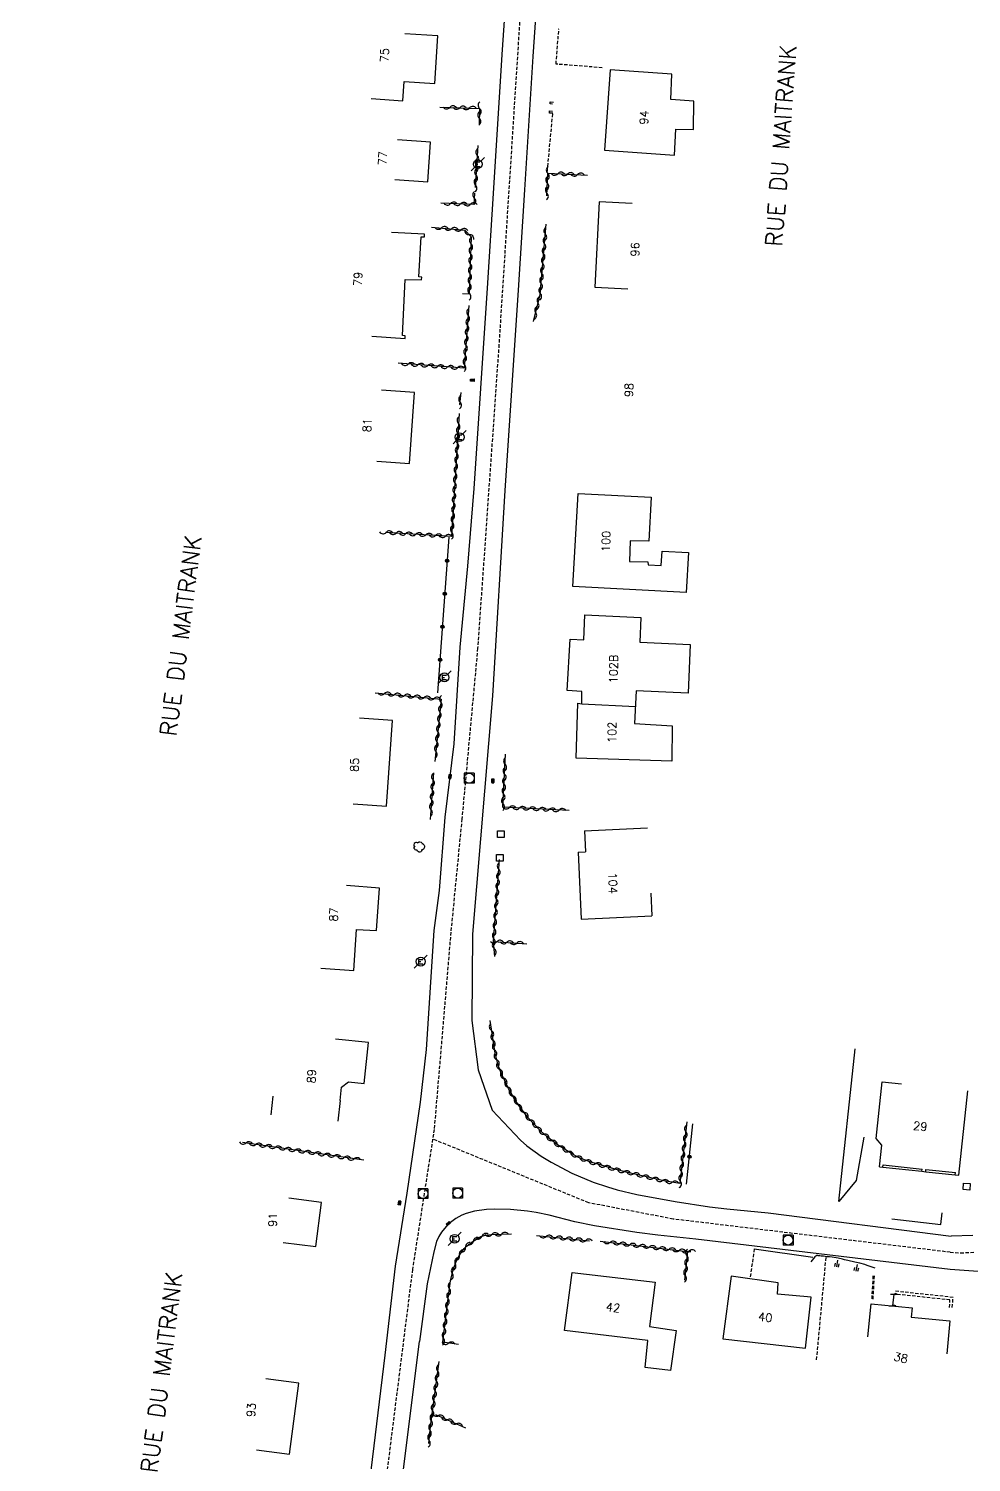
# Model space of a CAD drawing. Header units: millimetres. Extents: x 254000 to 255000, y 44000 to 45000.
# Drawn here: x 254572.9 to 254715.3, y 44261.1 to 44477.7 of the extents above; entities that cross this region are included whole.
import ezdxf
from ezdxf.enums import TextEntityAlignment as Align

# ---------------------------------------------------------------- set-up
doc = ezdxf.new("R2010")
doc.units = ezdxf.units.MM
doc.linetypes.add('DASHED', pattern=[0.75, 0.5, -0.25])
doc.layers.get('0').update_dxf_attribs({"linetype": 'CONTINUOUS'})
for name, color, linetype in [('W0001', 6, 'DASHED'), ('W0008', 7, 'CONTINUOUS'), ('W0100', 7, 'CONTINUOUS'), ('W0105', 7, 'CONTINUOUS'), ('W0112', 1, 'DASHED'), ('W0211', 2, 'CONTINUOUS'), ('W0300', 7, 'CONTINUOUS'), ('W0310', 3, 'CONTINUOUS'), ('W0322', 7, 'CONTINUOUS'), ('W0400', 7, 'CONTINUOUS'), ('W0420', 7, 'CONTINUOUS'), ('W0471', 7, 'CONTINUOUS'), ('W0989', 7, 'CONTINUOUS'), ('W0991', 7, 'CONTINUOUS'), ('W1102', 7, 'CONTINUOUS')]:
    doc.layers.add(name, color=color, linetype=linetype)
doc.styles.get("Standard").update_dxf_attribs({"font": 'romans.shx', "width": 0.85})

# ---------------------------------------------------------------- blocks, each defined once
blk = doc.blocks.new('t211o')
at = {"color": 0, "linetype": 'Continuous'}
for p, q in [((-0.29, 0.5), (-0.29, 0)), ((0, 1), (0, 0)), ((0.29, 0.5), (0.29, 0))]:
    blk.add_line(p, q, dxfattribs=at)
blk = doc.blocks.new('t112o')
at = {"color": 0, "linetype": 'Continuous'}
for p, q in [((-0.5, 0.5), (0.5, 0.5)), ((-0.5, -0.5), (-0.5, 0.5)), ((0.5, 0.5), (0.5, -0.5)), ((0.5, -0.5), (-0.5, -0.5))]:
    blk.add_line(p, q, dxfattribs=at)
blk = doc.blocks.new('T420')
for p, q in [((0.75, 0.75), (-0.75, 0.75)), ((-0.75, 0.75), (-0.75, -0.75)), ((0.75, 0.75), (0.75, -0.75)), ((0.75, -0.75), (-0.75, -0.75))]:
    blk.add_line(p, q)
blk.add_ellipse((0, 0), major_axis=(-0.53, 0.53), ratio=1, start_param=3.926991, end_param=10.210176)
blk = doc.blocks.new('t105o')
for p, q in [((-0.5, 0), (0.5, 0)), ((0.5, 0), (0.2, 0.1)), ((0.5, 0), (0.2, -0.1))]:
    blk.add_line(p, q)
blk = doc.blocks.new('t310o')
at = {"color": 0, "linetype": 'Continuous'}
for centre, start, end in [((-0.5, 0.38), 216.8699, 323.1304), ((0.5, -0.37), 36.8699, 143.1303)]:
    blk.add_arc(centre, 0.625, start, end, dxfattribs=at)
blk = doc.blocks.new('t322o')
at = {"color": 0, "linetype": 'Continuous'}
for radius in [0.25, 0.15]:
    blk.add_circle((0, 0), radius, dxfattribs=at)
blk = doc.blocks.new('T400')
for p, q in [((-0.15, 0.3), (0.15, 0.3)), ((-0.15, -0.25), (-0.15, 0.3)), ((-0.15, 0.15), (0.15, 0.15)), ((-0.15, 0), (0.15, 0)), ((0.15, 0.3), (0.15, -0.25)), ((-0.15, -0.15), (0.15, -0.15)), ((-0.15, -0.25), (-0.15, -0.3)), ((-0.15, -0.3), (0.15, -0.3)), ((0.15, -0.3), (0.15, -0.25))]:
    blk.add_line(p, q)
blk = doc.blocks.new('T471')
for p, q in [((-0.333334, 0.333334), (-0.333334, -0.333334)), ((-0.333334, 0.333334), (0.333334, 0.333334)), ((-0.333334, 0), (0, 0)), ((0.500001, 0.500001), (1.000002, 1.000002)), ((-0.500001, -0.500001), (-1.000002, -1.000002)), ((-0.333334, -0.333334), (0.333334, -0.333334))]:
    blk.add_line(p, q)
blk.add_ellipse((0, 0), major_axis=(0.471405, 0.471405), ratio=1, start_param=5.4977871438, end_param=11.780972451)
blk = doc.blocks.new('T300')
for p, q in [((-0.8, 0.51), (-0.86, 0.34)), ((-0.86, 0.34), (-0.86, 0.17)), ((-0.86, 0.17), (-0.74, 0.06)), ((-0.69, 0.63), (-0.8, 0.51)), ((-0.8, -0.06), (-0.74, 0.06)), ((-0.74, 0.06), (-0.69, 0.11)), ((-0.57, 0.69), (-0.69, 0.63)), ((-0.46, 0.69), (-0.57, 0.69)), ((-0.29, 0.63), (-0.46, 0.69)), ((-0.29, 0.63), (-0.17, 0.74)), ((-0.23, 0.57), (-0.29, 0.63)), ((-0.17, 0.74), (-0.06, 0.8)), ((-0.06, 0.8), (0.06, 0.8)), ((0.06, 0.8), (0.23, 0.74)), ((0.23, 0.74), (0.34, 0.63)), ((0.34, 0.63), (0.4, 0.51)), ((0.46, 0.46), (0.34, 0.46)), ((0.4, 0.51), (0.4, 0.46)), ((0.57, 0.4), (0.46, 0.46)), ((0.57, 0.4), (0.69, 0.29)), ((0.69, 0.29), (0.74, 0.17)), ((0.74, 0.06), (0.69, -0.17)), ((0.74, 0.17), (0.74, 0.06)), ((-0.8, -0.17), (-0.8, -0.06)), ((-0.8, -0.23), (-0.8, -0.17)), ((-0.74, -0.34), (-0.8, -0.23)), ((-0.69, -0.4), (-0.74, -0.34)), ((-0.51, -0.46), (-0.69, -0.4)), ((-0.4, -0.46), (-0.51, -0.46)), ((-0.4, -0.46), (-0.34, -0.46)), ((-0.34, -0.46), (-0.34, -0.4)), ((-0.34, -0.51), (-0.34, -0.46)), ((-0.29, -0.63), (-0.34, -0.51)), ((-0.17, -0.74), (-0.29, -0.63)), ((-0.06, -0.8), (-0.17, -0.74)), ((0.06, -0.8), (-0.06, -0.8)), ((0.17, -0.74), (0.06, -0.8)), ((0.23, -0.69), (0.17, -0.74)), ((0.29, -0.46), (0.23, -0.46)), ((0.29, -0.63), (0.23, -0.69)), ((0.46, -0.4), (0.29, -0.46)), ((0.34, -0.51), (0.29, -0.63)), ((0.34, -0.51), (0.34, -0.46)), ((0.57, -0.34), (0.46, -0.4)), ((0.63, -0.29), (0.57, -0.34)), ((0.69, -0.17), (0.63, -0.29))]:
    blk.add_line(p, q)

msp = doc.modelspace()

# ---------------------------------------------------------------- linework, layer by layer
at = {"layer": 'W0001'}
msp.add_lwpolyline([(254648.6, 44503.38), (254643.9, 44429.99), (254640.68, 44384.1), (254638.3, 44358.33), (254636.63, 44341.23), (254634.11, 44311.43), (254630.83, 44290.27), (254626.54, 44256.27), (254621.91, 44220.06), (254618.12, 44190.88), (254614.59, 44161.65), (254609.76, 44127.12), (254607.62, 44112.31, -0.02806), (254602.29, 44085.95, -0.002549), (254596.74, 44065.13, -0.028798), (254587.58, 44037.81, 0.00953), (254580.09, 44018.02), (254572.86, 44000)], format="xyb", dxfattribs=at)
for points in [[(254712.08, 44292.87), (254670.22, 44297.89), (254657.46, 44300.34), (254633.88, 44309.98)], [(254712.08, 44292.87), (254713.64, 44292.79), (254715.81, 44292.88)]]:
    msp.add_lwpolyline(points, dxfattribs=at)
at = {"layer": 'W0008'}
for points in [[(254650.48, 44573.29), (254649.67, 44560.43), (254648.95, 44542.8), (254647.66, 44522.97), (254646.26, 44503.55), (254645.19, 44486.27), (254644.34, 44473.81), (254643.09, 44453.62), (254642.1, 44438.48), (254640.13, 44408.24), (254639.16, 44396.49), (254637.98, 44384.26)], [(254655.16, 44573), (254654.35, 44560.19), (254653.64, 44542.55), (254652.35, 44522.65), (254650.94, 44503.24), (254649.87, 44485.96), (254649.02, 44473.5), (254647.78, 44453.32), (254646.78, 44438.17), (254644.81, 44407.95), (254642.95, 44376.92), (254639.88, 44340.91)], [(254637.98, 44384.26), (254637.08, 44369.65), (254635.7, 44358.58), (254634.86, 44347.49), (254634.06, 44341.49), (254632.89, 44323.48), (254631.98, 44315.53), (254629.99, 44301.82), (254628.24, 44290.79), (254626.66, 44277.34), (254623.07, 44247.88), (254620.43, 44228.55), (254618.93, 44216.98), (254616.7, 44200.53), (254614.69, 44183.53), (254614.67, 44183.48)], [(254639.88, 44340.91), (254639.8, 44327.86), (254640.77, 44320.45), (254642.86, 44314.34), (254647.17, 44309.79), (254648.13, 44308.93), (254650.27, 44307.39), (254651.81, 44306.47), (254654.93, 44304.83), (254658.12, 44303.48), (254660.28, 44302.73), (254661.75, 44302.29), (254664.73, 44301.58), (254670.52, 44300.53), (254675.72, 44299.74), (254678.33, 44299.43)], [(254667.91, 44295.47), (254664.71, 44295.88), (254658.33, 44296.87), (254655.38, 44297.49), (254651.48, 44298.46), (254649.51, 44298.89), (254648.23, 44299.08), (254645.67, 44299.31), (254643.25, 44299.39), (254642.04, 44299.33), (254640.22, 44299.07), (254638.93, 44298.72), (254638.31, 44298.46), (254637.41, 44297.99), (254636.2, 44297.07), (254635.2, 44295.93), (254634.8, 44295.27), (254634.46, 44294.5), (254634.06, 44292.94)], [(254678.33, 44299.43), (254684.55, 44298.83), (254712.24, 44295.29)], [(254703.27, 44297.9), (254710.65, 44297.08), (254710.87, 44298.81)], [(254712.08, 44290.29), (254673.62, 44294.84), (254667.91, 44295.47)], [(254715.48, 44295.39), (254712.24, 44295.29)], [(254634.06, 44292.94), (254633.08, 44288.08), (254631.88, 44279.38)], [(254722.6, 44289.52), (254712.08, 44290.29)], [(254607.62, 44099.38), (254609.13, 44107.09), (254610.44, 44114.4), (254610.38, 44114.04), (254613.69, 44137.99), (254616.95, 44160.18), (254619.57, 44181.55), (254620.73, 44191.28), (254624.38, 44219.14), (254627.01, 44240.42), (254631.88, 44279.38)]]:
    msp.add_lwpolyline(points, dxfattribs=at)
at = {"layer": 'W0100'}
for points in [[(254624.59, 44467.14), (254629.39, 44466.81), (254629.58, 44469.73), (254634.19, 44469.4), (254634.68, 44476.59), (254629.69, 44476.93)], [(254628.17, 44454.89), (254633.16, 44454.53), (254633.58, 44460.54), (254628.59, 44460.89)], [(254664.04, 44451.29), (254659.04, 44451.55), (254658.37, 44438.66), (254663.37, 44438.4)], [(254632.13, 44446.26), (254632.63, 44446.24), (254632.65, 44446.67), (254627.66, 44446.9)], [(254629.71, 44439.8), (254632.2, 44439.75), (254632.23, 44440.17), (254631.82, 44440.2), (254632.13, 44446.26)], [(254624.72, 44431.22), (254629.71, 44430.9), (254629.73, 44431.31), (254629.34, 44431.34), (254629.71, 44439.8)], [(254625.43, 44412.34), (254630.41, 44412), (254631.16, 44422.75), (254626.17, 44423.09)], [(254654.64, 44385.46), (254656.73, 44385.37), (254656.89, 44389.13), (254665.34, 44388.77), (254665.18, 44385.01), (254672.8, 44384.69)], [(254655.57, 44367.49), (254655.8, 44375.8), (254656.43, 44375.73), (254656.42, 44377.57), (254654.21, 44377.72), (254654.64, 44385.46)], [(254672.8, 44384.68), (254672.8, 44384.68), (254672.5, 44377.31), (254664.63, 44377.69), (254664.38, 44372.75), (254670.09, 44372.39), (254670.04, 44367.05), (254655.57, 44367.49)], [(254621.9, 44360.6), (254626.89, 44360.24), (254627.82, 44373.19), (254622.83, 44373.55)], [(254656.84, 44356.52), (254666.35, 44356.97)], [(254656.84, 44356.52), (254656.99, 44353.35)], [(254655.87, 44353.29), (254656.99, 44353.35)], [(254655.87, 44353.29), (254656.34, 44343.19)], [(254616.99, 44335.77), (254621.98, 44335.44), (254622.4, 44341.64), (254625.38, 44341.46), (254625.84, 44347.88), (254620.86, 44348.25)], [(254666.82, 44347.1), (254666.98, 44343.69)], [(254656.34, 44343.19), (254666.98, 44343.69)], [(254619.9, 44315.79), (254620.11, 44317.83), (254621.18, 44318.59), (254623.54, 44318.35), (254624.19, 44324.55), (254619.21, 44325.06)], [(254701.38, 44305.79), (254701.72, 44309.06), (254700.87, 44310.05), (254701.78, 44318.61)], [(254701.78, 44318.61), (254704.72, 44318.3)], [(254609.5, 44313.65), (254609.77, 44316.47)], [(254619.9, 44315.79), (254619.55, 44312.69)], [(254713.36, 44304.52), (254714.71, 44317.24)], [(254701.38, 44305.79), (254701.91, 44305.73)], [(254701.91, 44305.73), (254701.95, 44306.06)], [(254701.91, 44305.73), (254707.8, 44305.11)], [(254701.95, 44306.06), (254707.83, 44305.44)], [(254707.8, 44305.11), (254707.83, 44305.44)], [(254707.8, 44305.11), (254708.38, 44305.04)], [(254708.38, 44305.04), (254708.41, 44305.38)], [(254708.38, 44305.04), (254712.82, 44304.57)], [(254708.41, 44305.38), (254712.85, 44304.91)], [(254712.82, 44304.57), (254712.85, 44304.91)], [(254712.82, 44304.57), (254713.36, 44304.52)], [(254611.3, 44294.37), (254616.26, 44293.74), (254617.11, 44300.41), (254612.15, 44301.04)], [(254703.56, 44286.56), (254703.37, 44284.76)], [(254699.65, 44280.08), (254700.11, 44285.06), (254706.3, 44284.48), (254706.17, 44283.07), (254712.03, 44282.52), (254711.57, 44277.54)], [(254607.29, 44263.02), (254612.25, 44262.36), (254613.66, 44273.1), (254608.7, 44273.75)]]:
    msp.add_lwpolyline(points, dxfattribs=at)
for points in [[(254660.68, 44471.49), (254659.85, 44459.33), (254670.44, 44458.59), (254670.63, 44462.49), (254673.27, 44462.44), (254673.33, 44466.75), (254669.87, 44466.98), (254670.01, 44470.79)], [(254655.05, 44393.44), (254655.88, 44407.49), (254666.92, 44406.94), (254666.53, 44400.29), (254663.7, 44400.34), (254663.61, 44397.2), (254666.39, 44397.15), (254666.44, 44396.7), (254668.42, 44396.59), (254668.57, 44398.79), (254672.52, 44398.58), (254672.2, 44392.52)], [(254653.78, 44281.03), (254654.96, 44289.82), (254667.48, 44288.37), (254666.62, 44281.64), (254670.65, 44281.05), (254669.84, 44275), (254665.98, 44275.49), (254666.39, 44279.53)], [(254677.74, 44279.82), (254690.21, 44278.37), (254691.09, 44286.09), (254685.97, 44286.52), (254686.06, 44288.27), (254678.96, 44289.24)]]:
    msp.add_lwpolyline(points, close=True, dxfattribs=at)
at = {"layer": 'W0112'}
for points in [[(254659.5, 44471.78), (254652.52, 44472.34), (254652.95, 44477.62), (254652.92, 44477.62)], [(254651.21, 44456.11), (254652.04, 44464.94), (254651.53, 44464.9), (254651.56, 44465.28), (254651.99, 44465.24)], [(254652.01, 44466.3), (254651.62, 44466.31), (254651.66, 44466.63), (254652.16, 44466.57)], [(254682.45, 44293.38), (254681.83, 44288.85)], [(254693.27, 44292.06), (254691.83, 44276.49)], [(254700.26, 44285.82), (254700.47, 44289.55)], [(254700.42, 44285.81), (254700.64, 44289.54)], [(254711.96, 44284.55), (254712.03, 44285.67), (254703.6, 44286.56)], [(254712.39, 44284.52), (254712.5, 44286.06), (254703.64, 44287)]]:
    msp.add_lwpolyline(points, dxfattribs=at)
at = {"layer": 'W0211'}
for points in [[(254695.24, 44300.52), (254697.69, 44323.62)], [(254699.04, 44310.24), (254697.84, 44303.71), (254695.24, 44300.52)], [(254700.74, 44290.48), (254699.52, 44290.89), (254699.15, 44291.01), (254698.4, 44291.22), (254697.64, 44291.4), (254696.62, 44291.62), (254696.11, 44291.74), (254695.8, 44291.82), (254695.17, 44291.96), (254694.26, 44292.12), (254693.85, 44292.17), (254693.39, 44292.2), (254693.19, 44292.24), (254692.93, 44292.26), (254692.8, 44292.29), (254692.59, 44292.3), (254692.39, 44292.32), (254692.28, 44292.34), (254692.13, 44292.35), (254692.05, 44292.36), (254691.92, 44292.38), (254691.6, 44292.19), (254691.04, 44291.44)]]:
    msp.add_lwpolyline(points, dxfattribs=at)
at = {"layer": 'W0310'}
for points in [[(254634.97, 44465.83), (254640.97, 44465.65), (254640.89, 44463.12)], [(254640.72, 44460.04), (254640.32, 44453.71)], [(254651.12, 44452.46), (254651.28, 44455.85), (254657.27, 44455.57)], [(254640.2, 44452.82), (254640.13, 44451.15), (254635.1, 44451.32)], [(254633.73, 44447.72), (254638.77, 44447.25), (254639.71, 44446.25), (254639.41, 44437.59), (254638.41, 44437.63)], [(254649.14, 44433.44), (254650.13, 44437.52), (254651.03, 44448.18)], [(254639.35, 44435.88), (254638.66, 44426.41), (254628.68, 44427.14)], [(254637.95, 44420.85), (254637.99, 44420.92), (254638.18, 44422.75)], [(254637.88, 44419.55), (254636.75, 44401), (254626.77, 44401.61)], [(254625.21, 44377.39), (254635.16, 44376.39), (254634.21, 44367.01)], [(254654.49, 44359.6), (254644.5, 44360.11), (254644.91, 44368.09)], [(254634, 44365.3), (254633.52, 44358.23)], [(254643.28, 44337.52), (254643.1, 44339.82), (254643.97, 44352.2)], [(254643.1, 44339.82), (254648.09, 44339.47)], [(254663.11, 44304.99), (254661.27, 44305.45), (254657.61, 44306.52), (254655.92, 44307.2), (254654.84, 44307.77), (254652.76, 44309.1), (254651.16, 44310.33), (254650.17, 44311.22), (254648.33, 44313.17), (254646.88, 44315.06), (254646.23, 44316.05), (254645.36, 44317.61), (254644.24, 44319.93), (254643.78, 44321.12), (254643.31, 44322.96), (254642.55, 44327.86)], [(254672.29, 44312.57), (254671.22, 44303.28), (254668.83, 44303.65), (254663.11, 44304.99)], [(254623.51, 44306.76), (254605.16, 44309.47)], [(254636.59, 44288.55), (254636.98, 44290.2), (254637.55, 44291.71), (254637.94, 44292.43), (254638.67, 44293.43), (254639.08, 44293.84), (254640, 44294.53), (254641.18, 44295.23), (254641.68, 44295.4), (254642.73, 44295.55), (254645.81, 44295.65)], [(254649.55, 44295.4), (254657.6, 44294.6)], [(254659.19, 44294.53), (254672.34, 44293.01), (254672.9, 44292.99), (254672.36, 44292.99), (254671.94, 44288.65)], [(254637.77, 44278.92), (254635.43, 44279.27), (254636.22, 44285.94), (254636.59, 44288.55)], [(254633.29, 44264), (254633.56, 44266.55), (254634.86, 44276.38)], [(254634.32, 44268.38), (254638.85, 44266.34)]]:
    msp.add_lwpolyline(points, dxfattribs=at)
at = {"layer": 'W0322'}
for points in [[(254636.33, 44400.87), (254634.64, 44377.37)], [(254672.23, 44303.18), (254673.21, 44312.28)], [(254682.45, 44293.38), (254691.34, 44292.15)]]:
    msp.add_lwpolyline(points, dxfattribs=at)
at = {"layer": 'W1102'}
msp.add_lwpolyline([(254656.43, 44375.73), (254664.51, 44375.32)], dxfattribs=at)

# ---------------------------------------------------------------- block references
at = {"layer": 'W0105'}
for p in [(254703.56, 44286.56), (254703.37, 44284.76)]:
    msp.add_blockref('t105o', p, dxfattribs=at)
at = {"layer": 'W0112'}
for p in [(254644.2, 44356.02), (254644.05, 44352.44)]:
    msp.add_blockref('t112o', p, dxfattribs=at)
at = {"layer": 'W0112', "rotation": 356.097737978534}
msp.add_blockref('t112o', (254714.55, 44302.8), dxfattribs=at)
at = {"layer": 'W0211'}
for p, rotation in [((254694.87, 44290.69), 349.9093059509082), ((254697.8, 44290.03), 346.6514030531177)]:
    msp.add_blockref('t211o', p, dxfattribs=dict(at, rotation=rotation))
at = {"layer": 'W0300'}
msp.add_blockref('T300', (254631.91, 44354.08), dxfattribs=at)
at = {"layer": 'W0310'}
for p, rotation in [((254636.47, 44465.79), 358.2954841698124), ((254637.97, 44465.74), 358.2954841698124), ((254639.47, 44465.7), 358.2954841698124), ((254640.92, 44464.15), 268.2955624249095), ((254640.97, 44465.65), 268.2955624249095), ((254640.62, 44458.55), 266.4646209457686), ((254640.44, 44455.55), 266.4646209457686), ((254640.53, 44457.05), 266.4646209457686), ((254651.28, 44455.85), 87.34531584013794), ((254640.35, 44454.06), 266.4646209457686), ((254651.21, 44454.35), 87.34531584013794), ((254652.78, 44455.78), 357.3453003694374), ((254654.28, 44455.71), 357.3453003694374), ((254655.77, 44455.64), 357.3453003694374), ((254640.17, 44452.11), 267.5639935175166), ((254651.14, 44452.85), 87.34531584013794), ((254636.6, 44451.27), 177.9946840656491), ((254638.1, 44451.22), 177.9946840656491), ((254639.6, 44451.17), 177.9946840656491), ((254635.23, 44447.58), 354.6967689033906), ((254636.72, 44447.44), 354.6967689033906), ((254650.91, 44446.68), 85.15196568533524), ((254638.21, 44447.3), 354.6967689033906), ((254639.41, 44446.57), 313.0504120668998), ((254639.68, 44445.19), 268.0244957108415), ((254650.78, 44445.19), 85.15196568533524), ((254639.62, 44443.69), 268.0244957108415), ((254650.65, 44443.69), 85.15196568533524), ((254639.52, 44440.69), 268.0244957108415), ((254639.57, 44442.19), 268.0244957108415), ((254650.4, 44440.7), 85.15196568533524), ((254650.53, 44442.2), 85.15196568533524), ((254639.47, 44439.19), 268.0244957108415), ((254650.27, 44439.21), 85.15196568533524), ((254639.42, 44437.69), 268.0244957108415), ((254649.82, 44436.25), 76.30377781851405), ((254650.15, 44437.71), 85.15196568533524), ((254639.24, 44434.38), 265.798704588673), ((254649.47, 44434.79), 76.30377781851405), ((254639.13, 44432.88), 265.798704588673), ((254638.91, 44429.89), 265.798704588673), ((254639.02, 44431.39), 265.798704588673), ((254638.8, 44428.4), 265.798704588673), ((254630.17, 44427.03), 175.7986907964181), ((254631.67, 44426.92), 175.7986907964181), ((254633.16, 44426.81), 175.7986907964181), ((254634.66, 44426.7), 175.7986907964181), ((254636.15, 44426.59), 175.7986907964181), ((254637.65, 44426.48), 175.7986907964181), ((254638.69, 44426.9), 265.798704588673), ((254638.03, 44421.26), 84.24782620670253), ((254637.7, 44416.56), 266.4977104375926), ((254637.79, 44418.05), 266.4977104375926), ((254637.61, 44415.06), 266.4977104375926), ((254637.43, 44412.07), 266.4977104375926), ((254637.52, 44413.56), 266.4977104375926), ((254637.33, 44410.57), 266.4977104375926), ((254637.24, 44409.07), 266.4977104375926), ((254637.06, 44406.08), 266.4977104375926), ((254637.15, 44407.57), 266.4977104375926), ((254636.97, 44404.58), 266.4977104375926), ((254636.78, 44401.59), 266.4977104375926), ((254636.88, 44403.08), 266.4977104375926), ((254626.85, 44401.61), 176.4976798261675), ((254628.35, 44401.51), 176.4976798261675), ((254629.85, 44401.42), 176.4976798261675), ((254631.35, 44401.33), 176.4976798261675), ((254632.84, 44401.24), 176.4976798261675), ((254634.34, 44401.15), 176.4976798261675), ((254635.84, 44401.06), 176.4976798261675), ((254626.63, 44377.25), 354.2414203087502), ((254628.12, 44377.1), 354.2414203087502), ((254629.61, 44376.95), 354.2414203087502), ((254631.1, 44376.8), 354.2414203087502), ((254632.6, 44376.65), 354.2414203087502), ((254634.09, 44376.5), 354.2414203087502), ((254635.11, 44375.97), 264.2414583033022), ((254634.96, 44374.47), 264.2414583033022), ((254634.66, 44371.49), 264.2414583033022), ((254634.81, 44372.98), 264.2414583033022), ((254634.51, 44370), 264.2414583033022), ((254634.36, 44368.5), 264.2414583033022), ((254644.84, 44366.59), 87.03731294766114), ((254644.76, 44365.09), 87.03731294766114), ((254633.83, 44362.72), 266.0911218530799), ((254633.93, 44364.22), 266.0911218530799), ((254644.68, 44363.59), 87.03731294766114), ((254633.73, 44361.22), 266.0911218530799), ((254644.52, 44360.6), 87.03731294766114), ((254644.6, 44362.09), 87.03731294766114), ((254633.62, 44359.73), 266.0911218530799), ((254645.51, 44360.06), 177.0372890840899), ((254647.01, 44359.98), 177.0372890840899), ((254648.51, 44359.91), 177.0372890840899), ((254650.01, 44359.83), 177.0372890840899), ((254651.51, 44359.75), 177.0372890840899), ((254653, 44359.67), 177.0372890840899), ((254643.76, 44349.21), 85.98185497574767), ((254643.87, 44350.71), 85.98185497574767), ((254643.66, 44347.71), 85.98185497574767), ((254643.55, 44346.22), 85.98185497574767), ((254643.34, 44343.22), 85.98185497574767), ((254643.45, 44344.72), 85.98185497574767), ((254643.24, 44341.73), 85.98185497574767), ((254643.6, 44339.78), 355.9817632713741), ((254643.13, 44340.23), 85.98185497574767), ((254643.19, 44338.74), 94.25888045024239), ((254645.1, 44339.68), 355.9817632713741), ((254646.6, 44339.57), 355.9817632713741), ((254642.78, 44326.37), 98.89342589941982), ((254643.01, 44324.89), 98.89342589941982), ((254643.24, 44323.41), 98.89342589941982), ((254643.57, 44321.95), 104.2189626572479), ((254644.01, 44320.52), 111.289654530854), ((254644.62, 44319.15), 115.7614181815814), ((254645.27, 44317.8), 115.7614181815814), ((254645.99, 44316.48), 119.2611529959387), ((254646.78, 44315.21), 123.0679762606454), ((254647.69, 44314.01), 127.479045435658), ((254648.63, 44312.85), 133.2875902423409), ((254649.66, 44311.76), 133.2875902423409), ((254650.74, 44310.71), 138.2159378244813), ((254672.12, 44311.08), 263.4039231792027), ((254605.7, 44309.39), 171.598054382227), ((254607.18, 44309.17), 171.598054382227), ((254608.67, 44308.95), 171.598054382227), ((254610.15, 44308.73), 171.598054382227), ((254651.9, 44309.77), 142.5007557701661), ((254653.11, 44308.88), 147.272967624285), ((254671.78, 44308.1), 263.4039231792027), ((254671.95, 44309.59), 263.4039231792027), ((254611.63, 44308.51), 171.598054382227), ((254613.12, 44308.29), 171.598054382227), ((254614.6, 44308.07), 171.598054382227), ((254616.09, 44307.86), 171.598054382227), ((254617.57, 44307.64), 171.598054382227), ((254619.05, 44307.42), 171.598054382227), ((254620.54, 44307.2), 171.598054382227), ((254622.02, 44306.98), 171.598054382227), ((254654.37, 44308.07), 147.272967624285), ((254655.67, 44307.33), 152.2071334123738), ((254657.05, 44306.75), 158.2542514003724), ((254671.6, 44306.61), 263.4039231792027), ((254658.47, 44306.27), 163.6340048316039), ((254659.91, 44305.85), 163.6340048316039), ((254661.35, 44305.43), 165.9127664232634), ((254662.81, 44305.06), 165.9127664232634), ((254664.23, 44304.73), 166.8465107597771), ((254665.69, 44304.38), 166.8465107597771), ((254671.43, 44305.12), 263.4039231792027), ((254667.15, 44304.04), 166.8465107597771), ((254668.61, 44303.7), 166.8465107597771), ((254670.09, 44303.45), 171.0855095341566), ((254671.26, 44303.63), 263.4039231792027), ((254638.86, 44293.62), 44.78591910456871), ((254640.04, 44294.55), 30.96447313217842), ((254641.34, 44295.29), 18.55272502574346), ((254642.81, 44295.56), 1.696702184235495), ((254644.31, 44295.6), 1.696702184235495), ((254651.04, 44295.25), 354.3235232372257), ((254652.53, 44295.11), 354.3235232372257), ((254654.03, 44294.96), 354.3235232372257), ((254655.52, 44294.81), 354.3235232372257), ((254657.01, 44294.66), 354.3235232372257), ((254660.68, 44294.36), 353.4032777779718), ((254662.17, 44294.18), 353.4032777779718), ((254663.66, 44294.01), 353.4032777779718), ((254665.15, 44293.84), 353.4032777779718), ((254666.64, 44293.67), 353.4032777779718), ((254637.31, 44291.08), 69.3096371879472), ((254637.94, 44292.44), 53.69393547034468), ((254668.13, 44293.49), 353.4032777779718), ((254669.62, 44293.32), 353.4032777779718), ((254671.11, 44293.15), 353.4032777779718), ((254672.6, 44293), 358.6352477813417), ((254672.16, 44290.84), 264.4576368873738), ((254672.3, 44292.34), 264.4576368873738), ((254636.85, 44289.66), 76.69915181239436), ((254672.01, 44289.35), 264.4576368873738), ((254636.42, 44287.34), 82.00599494817767), ((254636.04, 44284.37), 83.2748270068235), ((254636.21, 44285.86), 83.2748270068235), ((254635.86, 44282.88), 83.2748270068235), ((254635.51, 44279.9), 83.2748270068235), ((254635.68, 44281.39), 83.2748270068235), ((254636.29, 44279.14), 171.6193493332259), ((254634.47, 44273.4), 82.4357874294671), ((254634.66, 44274.89), 82.4357874294671), ((254634.27, 44271.92), 82.4357874294671), ((254634.07, 44270.43), 82.4357874294671), ((254633.68, 44267.45), 82.4357874294671), ((254633.87, 44268.94), 82.4357874294671), ((254634.75, 44268.19), 335.6565873169578), ((254636.11, 44267.57), 335.6565873169578), ((254633.49, 44265.97), 84.07832767034644), ((254637.48, 44266.96), 335.6565873169578), ((254633.34, 44264.47), 84.07832767034644)]:
    msp.add_blockref('t310o', p, dxfattribs=dict(at, rotation=rotation))
at = {"layer": 'W0322'}
for p, rotation in [((254636.07, 44397.32), 265.8941966111653), ((254635.72, 44392.33), 265.8941966111653), ((254635.36, 44387.35), 265.8941966111653), ((254635, 44382.36), 265.8941966111653), ((254672.67, 44307.31), 83.86365713729711)]:
    msp.add_blockref('t322o', p, dxfattribs=dict(at, rotation=rotation))
at = {"layer": 'W0400'}
for p, rotation in [((254639.89, 44424.6), 90), ((254636.5, 44364.73), 354.3285259159862), ((254642.99, 44364.08), 358.3900381014024), ((254628.89, 44300.3), 171.7557186321377), ((254636.25, 44297.21), 131.3230735967624)]:
    msp.add_blockref('T400', p, dxfattribs=dict(at, rotation=rotation))
at = {"layer": 'W0420'}
for p in [(254639.4, 44364.47), (254637.66, 44301.8), (254632.43, 44301.72), (254687.58, 44294.71)]:
    msp.add_blockref('T420', p, dxfattribs=at)
at = {"layer": 'W0471'}
for p in [(254640.7, 44457.22), (254637.96, 44415.99), (254635.66, 44379.71), (254632.08, 44336.77), (254637.21, 44294.91)]:
    msp.add_blockref('T471', p, dxfattribs=at)

# ---------------------------------------------------------------- texts
at = {"layer": 'W0989'}
for rotation, p in [(85.8497, (254686.51, 44460.01)), (82.7639, (254595.82, 44386)), (82.7639, (254592.94, 44274.72))]:
    msp.add_text('RUE DU MAITRANK', height=2.5, rotation=rotation, dxfattribs=at).set_placement(p, align=Align.MIDDLE)
at = {"layer": 'W0991'}
for s, rotation, p in [('75', 88.716, (254626.62, 44473.69)), ('94', 87.5218, (254665.83, 44464.27)), ('77', 88.2994, (254626.33, 44458.12)), ('96', 89.0193, (254664.47, 44444.35)), ('79', 87.1104, (254622.59, 44439.89)), ('98', 87.7965, (254663.54, 44423.11)), ('81', 88.2994, (254623.98, 44417.79)), ('100', 88.4703, (254660.07, 44400.24)), ('102B', 89.4463, (254661.21, 44380.97)), ('102', 89.4463, (254660.98, 44371.41)), ('85', 88.2994, (254622.09, 44366.49)), ('104', 271.3893, (254661.11, 44348.63)), ('87', 88.9262, (254618.94, 44343.88)), ('89', 88.2994, (254615.59, 44319.46)), ('29', 353.8254, (254707.56, 44311.91)), ('91', 88.2994, (254609.72, 44297.78)), ('42', 353.5994, (254661.15, 44284.52)), ('40', 353.8254, (254684.14, 44283.06)), ('38', 347.9965, (254704.62, 44276.94)), ('93', 85.6872, (254606.48, 44269.05))]:
    msp.add_text(s, height=1.25, rotation=rotation, dxfattribs=at).set_placement(p, align=Align.MIDDLE)

doc.saveas('drawing.dxf')
